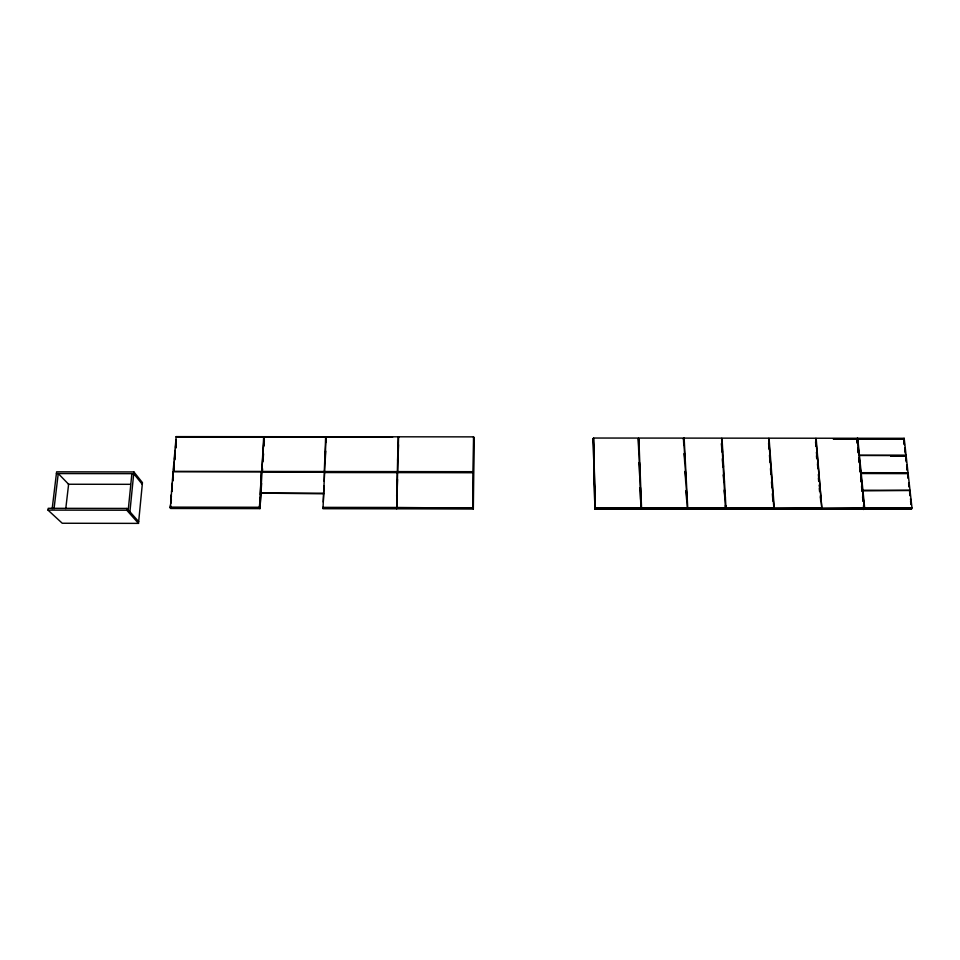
<?xml version="1.0" encoding="UTF-8"?>
<svg xmlns="http://www.w3.org/2000/svg" width="960" height="960" viewBox="0 0 960 960"><rect width="100%" height="100%" fill="white"/><g stroke="black" fill="none" stroke-linecap="round" stroke-linejoin="round"><path stroke-width="1.44" d="M428.184 508.092L473.076 508.164L473.508 436.872L398.568 436.812L397.752 472.224L473.304 472.32M473.304 508.944L473.748 437.352L473.304 508.944L323.004 508.716L326.088 436.752L398.148 436.812L398.28 437.472M396.684 508.824L397.188 471.996L324.42 471.912M324.672 472.14L397.332 472.224L398.148 436.812M396.672 496.236L397.116 480M397.644 460.644L398.088 444.72M396.768 508.056L397.608 471.996L473.28 472.08M397.092 496.236L397.5 479.292M398.064 460.644L398.496 444.72M324.024 471.516L261.864 471.444L262.176 472.068L324.264 472.14L325.68 436.752L264.096 436.692L261.768 472.068L263.688 436.692L176.184 436.62L173.1 471.348L261.444 471.444M324.804 460.572L325.224 451.884M325.704 441.756L325.68 436.752M323.268 502.044L324.036 485.808M324.24 481.392L324.444 471.516L397.2 471.6M325.224 460.572L325.728 451.128M326.112 441.756L326.088 436.752M259.464 507.852L261.42 471.84L173.064 471.732L170.376 507.708L259.464 507.852L260.124 497.52M260.316 494.58L261.42 471.84M170.412 504.96L170.604 508.488L259.98 508.62L262.14 469.56M262.704 460.8L263.184 453.36M263.652 446.028L264.132 438.648M262.176 472.068L262.368 469.176M262.836 461.952L263.388 453.276M263.856 446.04L264.324 438.804M259.98 508.62L261.6 483.42M262.356 471.756L262.548 468.72M263.112 459.96L263.496 454.008M264.06 445.212L264.348 440.772M170.676 502.008L171.324 494.64M171.588 491.688L172.38 482.832M172.632 479.88L173.292 472.5M173.556 469.56L174.204 462.18M174.468 459.228L175.248 450.372M175.512 447.42L176.16 440.052M170.772 503.292L171.42 495.924M171.816 491.508L172.332 485.616M172.728 481.2L173.244 475.308M173.676 470.52L174.18 464.748M174.696 458.964L175.212 453.18M175.716 447.408L176.1 443.064M171.132 502.596L171.384 499.656M173.076 480.492L173.34 477.552M174 470.184L174.252 467.232M174.912 459.864L175.164 456.924M175.944 448.08L176.208 445.128M138.672 521.628L126.96 508.428L48.216 508.308L48 510.108L62.244 523.248L138.504 523.38L142.452 482.628L133.884 471.924L56.616 471.828L52.176 508.716M128.208 510.3L131.868 473.664M129.924 511.776L133.884 471.924M138.504 523.38L126.78 510.216L126.96 508.428M65.772 508.608L68.616 484.248L58.248 473.58L54.036 508.728M595.056 500.94L595.26 508.344L640.92 508.416L638.412 438.072L593.556 438.036L594 460.932M594.9 509.124L593.208 438.516L594.9 509.124L911.664 509.016L595.044 508.548M595.26 508.344L593.556 438.036M641.544 507.828L641.34 508.416L687.312 507.9L683.724 438.108L638.832 438.072L641.544 507.828L687.312 507.9M683.4 439.248L683.724 438.108M683.88 438.78L684.144 438.108L721.596 438.144L725.484 509.316M687.732 507.9L687.456 508.488L725.916 507.96L687.732 507.9L684.144 438.108M726.012 508.536L722.016 438.144L768.648 438.18L773.868 508.032L726.012 508.536L725.82 505.572M774.288 508.032L773.892 508.608L821.856 508.104L815.724 438.228L769.056 438.18L774.288 508.032L821.856 508.104M856.512 439.404L857.328 438.264L816.144 438.228L821.82 508.68L864.276 508.164L857.328 438.264M857.664 443.184L857.748 438.264L904.176 438.3L906.096 455.34L905.52 455.988L890.952 455.976M861.168 472.68L860.652 473.304L907.464 473.364L908.04 472.74L906.108 455.532L859.464 455.484L861.168 472.68L908.04 472.74M861.192 472.884L860.676 473.508L907.476 473.556L908.064 472.932L910.008 490.296L862.908 490.236L861.192 472.884L908.064 472.932M903.228 439.44L904.176 438.3M863.856 505.632L864.144 508.548L912 508.032L910.032 490.5L862.392 490.848L861.96 486.504M906.108 455.532L905.532 456.18L890.976 456.168M863.448 509.532L864.672 507.96L862.932 490.44M909.42 490.908L910.032 490.5M176.424 437.1L392.58 437.28M833.28 438.72L903.792 438.78L904.452 444.624M833.328 438.912L856.824 438.924L857.268 443.388M857.244 438.924L903.612 438.972M906.096 455.34L859.44 455.292L857.748 438.264M397.62 471.6L473.28 471.684L473.304 472.704L397.74 472.62L397.608 471.996M324.66 472.536L397.32 472.62L397.188 471.996M56.412 473.568L133.716 473.664L142.284 484.344M68.292 484.248L130.44 484.32M864.672 507.96L912 508.032M169.932 507.132L259.128 507.264M396.216 507.468L322.752 507.36L322.98 507.936M396.636 507.468L473.076 508.164M595.404 507.768L641.124 507.828M726.336 507.96L773.868 508.032M822.276 508.104L864.276 508.164M351.432 507.984L396.348 508.044M170.148 507.912L259.656 508.044M322.764 508.14L473.28 508.368M48 510.108L126.78 510.216M176.184 436.62L176.616 437.292M264.096 436.692L264.42 437.364M263.688 436.692L264 437.364M398.568 436.812L398.7 437.472M904.776 447.552L905.268 451.944M905.76 456.336L906.252 460.728M906.744 465.12L907.236 469.512M907.728 473.892L908.22 478.284M908.712 482.676L909.204 487.068M909.528 489.996L910.188 495.852M910.512 498.78L911.172 504.624M903.768 440.388L904.248 444.636M904.884 450.312L905.196 453.156M905.7 457.608L906.18 461.904M906.66 466.2L907.14 470.496M907.644 475.008L907.968 477.9M908.616 483.672L908.94 486.564M909.612 492.564L909.936 495.48M910.584 501.324L910.92 504.24M858.084 447.432L858.648 453.108M859.092 457.572L859.512 461.856M860.088 467.58L860.508 471.876M860.964 476.4L861.384 480.732M862.848 495.42L863.424 501.252M857.016 438.732L857.448 443.124M857.892 447.516L858.468 453.36M858.9 457.752L859.332 462.144M859.776 466.524L860.352 472.38M860.784 476.772L861.216 481.152M861.66 485.544L862.236 491.4M862.668 495.78L863.112 500.172M863.688 506.016L863.976 508.944M857.712 447.84L858.156 452.304M858.744 458.244L859.188 462.696M859.62 467.148L860.064 471.612M860.652 477.552L861.096 482.004M861.54 486.468L861.984 490.92M862.572 496.86L863.004 501.324M863.448 505.776L863.748 508.74M815.736 441.684L816.12 446.172M816.648 452.136L817.176 458.112M817.56 462.588L818.088 468.564M818.616 474.54L819.132 480.516M819.528 484.992L820.056 490.968M820.44 495.444L820.968 501.42M815.544 441.864L815.928 446.316M816.444 452.256L816.972 458.196M817.488 464.136L817.884 468.588M818.4 474.528L818.916 480.468M819.312 484.92L819.828 490.86M820.356 496.8L820.74 501.264M816.456 455.772L816.72 458.76M818.412 478.14L818.676 481.128M819.324 488.58L819.588 491.568M768.588 443.304L769.032 449.244M769.476 455.184L770.028 462.6M770.472 468.54L770.916 474.48M771.48 481.896L771.912 487.836M772.356 493.764L772.92 501.192M721.968 443.268L722.52 452.16M722.988 459.588L723.444 467.004M723.9 474.42L724.356 481.836M724.908 490.74L725.364 498.156M721.56 443.268L722.112 452.16M722.568 459.588L723.024 467.004M723.48 474.42L723.936 481.836M724.488 490.74L724.944 498.156M725.4 505.572L725.58 508.536M721.44 443.76L721.896 451.212M722.352 458.652L722.82 466.104M723.372 475.044L723.732 481.008M724.284 489.948L724.74 497.4M683.664 438.588L683.964 444.552M684.42 453.504L684.888 462.456M685.344 471.396L685.884 481.836M686.34 490.788L686.796 499.74M683.46 438.78L683.76 444.708M684.216 453.612L684.672 462.504M685.14 471.408L685.668 481.788M686.124 490.692L686.58 499.584M638.628 438.744L639.084 450.6M639.552 462.456L640.068 475.8M640.524 487.656L640.992 499.524M638.208 438.744L638.676 450.6M639.132 462.456L639.648 475.8M640.116 487.656L640.572 499.524M473.508 436.872L473.544 437.544M594.12 465.372L594.948 496.488M323.472 493.2L260.616 493.116L323.712 493.8L323.472 493.2"/></g></svg>
